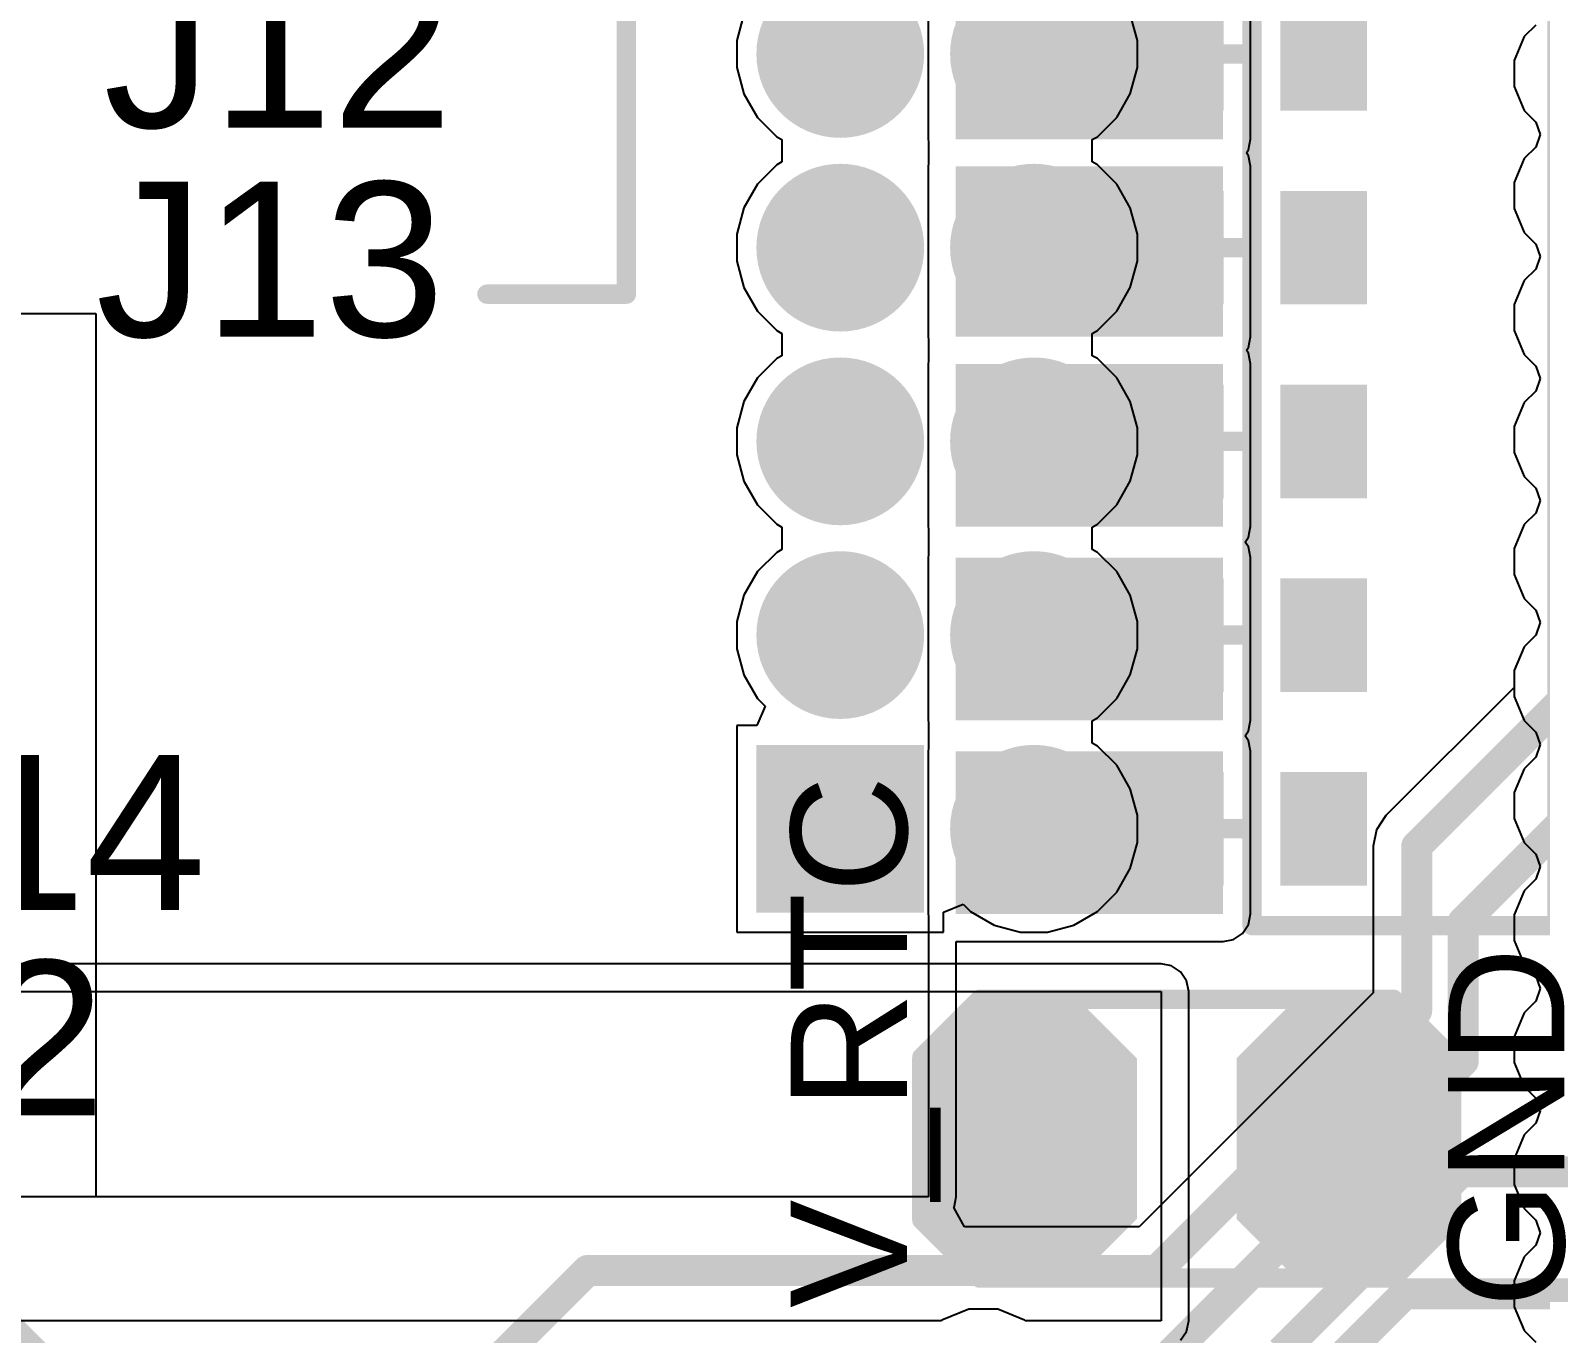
# Model space of a CAD drawing. Header units: millimetres. Extents: x -1.7 to 76.1, y -1.1 to 50.5.
# Drawn here: x 46.51 to 56.41, y 30.9 to 39.45 of the extents above; entities that cross this region are included whole.
import ezdxf

# ---------------------------------------------------------------- set-up
doc = ezdxf.new("R2010")
doc.units = ezdxf.units.MM
for name, color, linetype in [('BottomLayer', 5, 'Continuous'), ('BottomPaste', 16, 'Continuous'), ('BottomSolder', 6, 'Continuous'), ('MultiLayer', 9, 'Continuous'), ('PadHoleLayer', 156, 'Continuous'), ('TopLayer', 1, 'Continuous'), ('TopOverlay', 2, 'Continuous'), ('TopPaste', 8, 'Continuous'), ('TopSolder', 216, 'Continuous')]:
    doc.layers.add(name, color=color, linetype=linetype)
doc.styles.add('Arial', font='', dxfattribs={"height": 0.2})
doc.styles.get('Arial').set_extended_font_data('Arial')

# ---------------------------------------------------------------- blocks, each defined once
blk = doc.blocks.new('HDR_2_5TH_______________1_27___P_____121')
at = {"layer": 'BottomLayer'}
blk.add_hatch(color=5, dxfattribs=at).paths.add_polyline_path([(-3.04, 1.135), (-2.04, 1.135), (-2.04, 0.135), (-3.04, 0.135)])
h = blk.add_hatch(color=5, dxfattribs=at)
edge = h.paths.add_edge_path()
edge.add_arc((-1.27, 0.635), 0.5, 0, 360)
h = blk.add_hatch(color=5, dxfattribs=at)
edge = h.paths.add_edge_path()
edge.add_arc((0, 0.635), 0.5, 0, 360)
h = blk.add_hatch(color=5, dxfattribs=at)
edge = h.paths.add_edge_path()
edge.add_arc((1.27, 0.635), 0.5, 0, 360)
h = blk.add_hatch(color=5, dxfattribs=at)
edge = h.paths.add_edge_path()
edge.add_arc((2.54, 0.635), 0.5, 0, 360)
h = blk.add_hatch(color=5, dxfattribs=at)
edge = h.paths.add_edge_path()
edge.add_arc((-2.54, -0.635), 0.5, 0, 360)
h = blk.add_hatch(color=5, dxfattribs=at)
edge = h.paths.add_edge_path()
edge.add_arc((-1.27, -0.635), 0.5, 0, 360)
h = blk.add_hatch(color=5, dxfattribs=at)
edge = h.paths.add_edge_path()
edge.add_arc((0, -0.635), 0.5, 0, 360)
h = blk.add_hatch(color=5, dxfattribs=at)
edge = h.paths.add_edge_path()
edge.add_arc((1.27, -0.635), 0.5, 0, 360)
h = blk.add_hatch(color=5, dxfattribs=at)
edge = h.paths.add_edge_path()
edge.add_arc((2.54, -0.635), 0.5, 0, 360)
at = {"layer": 'BottomSolder'}
blk.add_hatch(color=6, dxfattribs=at).paths.add_polyline_path([(-3.09, 1.185), (-1.99, 1.185), (-1.99, 0.085), (-3.09, 0.085)])
h = blk.add_hatch(color=6, dxfattribs=at)
edge = h.paths.add_edge_path()
edge.add_arc((-1.27, 0.635), 0.55, 0, 360)
h = blk.add_hatch(color=6, dxfattribs=at)
edge = h.paths.add_edge_path()
edge.add_arc((0, 0.635), 0.55, 0, 360)
h = blk.add_hatch(color=6, dxfattribs=at)
edge = h.paths.add_edge_path()
edge.add_arc((1.27, 0.635), 0.55, 0, 360)
h = blk.add_hatch(color=6, dxfattribs=at)
edge = h.paths.add_edge_path()
edge.add_arc((2.54, 0.635), 0.55, 0, 360)
h = blk.add_hatch(color=6, dxfattribs=at)
edge = h.paths.add_edge_path()
edge.add_arc((-2.54, -0.635), 0.55, 0, 360)
h = blk.add_hatch(color=6, dxfattribs=at)
edge = h.paths.add_edge_path()
edge.add_arc((-1.27, -0.635), 0.55, 0, 360)
h = blk.add_hatch(color=6, dxfattribs=at)
edge = h.paths.add_edge_path()
edge.add_arc((0, -0.635), 0.55, 0, 360)
h = blk.add_hatch(color=6, dxfattribs=at)
edge = h.paths.add_edge_path()
edge.add_arc((1.27, -0.635), 0.55, 0, 360)
h = blk.add_hatch(color=6, dxfattribs=at)
edge = h.paths.add_edge_path()
edge.add_arc((2.54, -0.635), 0.55, 0, 360)
at = {"layer": 'MultiLayer'}
blk.add_hatch(color=9, dxfattribs=at).paths.add_polyline_path([(-3.04, 1.135), (-2.04, 1.135), (-2.04, 0.135), (-3.04, 0.135)])
h = blk.add_hatch(color=9, dxfattribs=at)
edge = h.paths.add_edge_path()
edge.add_arc((-1.27, 0.635), 0.5, 0, 360)
h = blk.add_hatch(color=9, dxfattribs=at)
edge = h.paths.add_edge_path()
edge.add_arc((0, 0.635), 0.5, 0, 360)
h = blk.add_hatch(color=9, dxfattribs=at)
edge = h.paths.add_edge_path()
edge.add_arc((1.27, 0.635), 0.5, 0, 360)
h = blk.add_hatch(color=9, dxfattribs=at)
edge = h.paths.add_edge_path()
edge.add_arc((2.54, 0.635), 0.5, 0, 360)
h = blk.add_hatch(color=9, dxfattribs=at)
edge = h.paths.add_edge_path()
edge.add_arc((-2.54, -0.635), 0.5, 0, 360)
h = blk.add_hatch(color=9, dxfattribs=at)
edge = h.paths.add_edge_path()
edge.add_arc((-1.27, -0.635), 0.5, 0, 360)
h = blk.add_hatch(color=9, dxfattribs=at)
edge = h.paths.add_edge_path()
edge.add_arc((0, -0.635), 0.5, 0, 360)
h = blk.add_hatch(color=9, dxfattribs=at)
edge = h.paths.add_edge_path()
edge.add_arc((1.27, -0.635), 0.5, 0, 360)
h = blk.add_hatch(color=9, dxfattribs=at)
edge = h.paths.add_edge_path()
edge.add_arc((2.54, -0.635), 0.5, 0, 360)
at = {"layer": 'PadHoleLayer'}
h = blk.add_hatch(color=156, dxfattribs=at)
edge = h.paths.add_edge_path()
edge.add_arc((-2.54, 0.635), 0.325, 0, 360)
h = blk.add_hatch(color=156, dxfattribs=at)
edge = h.paths.add_edge_path()
edge.add_arc((-1.27, 0.635), 0.325, 0, 360)
h = blk.add_hatch(color=156, dxfattribs=at)
edge = h.paths.add_edge_path()
edge.add_arc((0, 0.635), 0.325, 0, 360)
h = blk.add_hatch(color=156, dxfattribs=at)
edge = h.paths.add_edge_path()
edge.add_arc((1.27, 0.635), 0.325, 0, 360)
h = blk.add_hatch(color=156, dxfattribs=at)
edge = h.paths.add_edge_path()
edge.add_arc((2.54, 0.635), 0.325, 0, 360)
h = blk.add_hatch(color=156, dxfattribs=at)
edge = h.paths.add_edge_path()
edge.add_arc((-2.54, -0.635), 0.325, 0, 360)
h = blk.add_hatch(color=156, dxfattribs=at)
edge = h.paths.add_edge_path()
edge.add_arc((-1.27, -0.635), 0.325, 0, 360)
h = blk.add_hatch(color=156, dxfattribs=at)
edge = h.paths.add_edge_path()
edge.add_arc((0, -0.635), 0.325, 0, 360)
h = blk.add_hatch(color=156, dxfattribs=at)
edge = h.paths.add_edge_path()
edge.add_arc((1.27, -0.635), 0.325, 0, 360)
h = blk.add_hatch(color=156, dxfattribs=at)
edge = h.paths.add_edge_path()
edge.add_arc((2.54, -0.635), 0.325, 0, 360)
at = {"layer": 'TopLayer'}
blk.add_hatch(color=1, dxfattribs=at).paths.add_polyline_path([(-3.04, 1.135), (-2.04, 1.135), (-2.04, 0.135), (-3.04, 0.135)])
h = blk.add_hatch(color=1, dxfattribs=at)
edge = h.paths.add_edge_path()
edge.add_arc((-1.27, 0.635), 0.5, 0, 360)
h = blk.add_hatch(color=1, dxfattribs=at)
edge = h.paths.add_edge_path()
edge.add_arc((0, 0.635), 0.5, 0, 360)
h = blk.add_hatch(color=1, dxfattribs=at)
edge = h.paths.add_edge_path()
edge.add_arc((1.27, 0.635), 0.5, 0, 360)
h = blk.add_hatch(color=1, dxfattribs=at)
edge = h.paths.add_edge_path()
edge.add_arc((2.54, 0.635), 0.5, 0, 360)
h = blk.add_hatch(color=1, dxfattribs=at)
edge = h.paths.add_edge_path()
edge.add_arc((-2.54, -0.635), 0.5, 0, 360)
h = blk.add_hatch(color=1, dxfattribs=at)
edge = h.paths.add_edge_path()
edge.add_arc((-1.27, -0.635), 0.5, 0, 360)
h = blk.add_hatch(color=1, dxfattribs=at)
edge = h.paths.add_edge_path()
edge.add_arc((0, -0.635), 0.5, 0, 360)
h = blk.add_hatch(color=1, dxfattribs=at)
edge = h.paths.add_edge_path()
edge.add_arc((1.27, -0.635), 0.5, 0, 360)
h = blk.add_hatch(color=1, dxfattribs=at)
edge = h.paths.add_edge_path()
edge.add_arc((2.54, -0.635), 0.5, 0, 360)
at = {"layer": 'TopSolder'}
blk.add_hatch(color=216, dxfattribs=at).paths.add_polyline_path([(-3.09, 1.185), (-1.99, 1.185), (-1.99, 0.085), (-3.09, 0.085)])
h = blk.add_hatch(color=216, dxfattribs=at)
edge = h.paths.add_edge_path()
edge.add_arc((-1.27, 0.635), 0.55, 0, 360)
h = blk.add_hatch(color=216, dxfattribs=at)
edge = h.paths.add_edge_path()
edge.add_arc((0, 0.635), 0.55, 0, 360)
h = blk.add_hatch(color=216, dxfattribs=at)
edge = h.paths.add_edge_path()
edge.add_arc((1.27, 0.635), 0.55, 0, 360)
h = blk.add_hatch(color=216, dxfattribs=at)
edge = h.paths.add_edge_path()
edge.add_arc((2.54, 0.635), 0.55, 0, 360)
h = blk.add_hatch(color=216, dxfattribs=at)
edge = h.paths.add_edge_path()
edge.add_arc((-2.54, -0.635), 0.55, 0, 360)
h = blk.add_hatch(color=216, dxfattribs=at)
edge = h.paths.add_edge_path()
edge.add_arc((-1.27, -0.635), 0.55, 0, 360)
h = blk.add_hatch(color=216, dxfattribs=at)
edge = h.paths.add_edge_path()
edge.add_arc((0, -0.635), 0.55, 0, 360)
h = blk.add_hatch(color=216, dxfattribs=at)
edge = h.paths.add_edge_path()
edge.add_arc((1.27, -0.635), 0.55, 0, 360)
h = blk.add_hatch(color=216, dxfattribs=at)
edge = h.paths.add_edge_path()
edge.add_arc((2.54, -0.635), 0.55, 0, 360)
at = {"layer": 'TopOverlay', "const_width": 0.127}
for points in [[(-2.54, -1.27), (-2.54, -2.065)], [(-1.27, -1.27), (-1.27, -2.065)], [(0, -1.27), (0, -2.065)], [(1.27, -1.27), (1.27, -2.065)], [(2.54, -1.27), (2.54, -2.065)], [(-3.175, -2.065), (-3.175, -4.065)], [(-3.175, -2.065), (3.175, -2.065)], [(3.175, -2.065), (3.175, -4.065)], [(-3.175, -4.065), (3.175, -4.065)]]:
    blk.add_lwpolyline(points, dxfattribs=at)
at = {"layer": 'TopOverlay', "const_width": 0.0635}
for points in [[(-2.5718, -1.27, 1), (-2.5082, -1.27, 1)], [(-1.3017, -1.27, 1), (-1.2383, -1.27, 1)], [(-0.0318, -1.27, 1), (0.0318, -1.27, 1)], [(1.2383, -1.27, 1), (1.3017, -1.27, 1)], [(2.5082, -1.27, 1), (2.5718, -1.27, 1)], [(-3.2067, -2.065, 1), (-3.1433, -2.065, 1)], [(-3.2067, -2.065, 1), (-3.1433, -2.065, 1)], [(-2.5718, -2.065, 1), (-2.5082, -2.065, 1)], [(-1.3017, -2.065, 1), (-1.2383, -2.065, 1)], [(-0.0318, -2.065, 1), (0.0318, -2.065, 1)], [(1.2383, -2.065, 1), (1.3017, -2.065, 1)], [(2.5082, -2.065, 1), (2.5718, -2.065, 1)], [(3.1433, -2.065, 1), (3.2067, -2.065, 1)], [(3.1433, -2.065, 1), (3.2067, -2.065, 1)], [(-3.2067, -4.065, 1), (-3.1433, -4.065, 1)], [(-3.2067, -4.065, 1), (-3.1433, -4.065, 1)], [(3.1433, -4.065, 1), (3.2067, -4.065, 1)], [(3.1433, -4.065, 1), (3.2067, -4.065, 1)]]:
    blk.add_lwpolyline(points, format="xyb", close=True, dxfattribs=at)
blk = doc.blocks.new('R___0402_B_156')
at = {"layer": 'BottomLayer'}
for points in [[(-0.2413, 0.3175), (-0.2413, -0.3175), (-0.6985, -0.3175), (-0.6985, 0.3175)], [(0.6985, 0.3175), (0.6985, -0.3175), (0.2413, -0.3175), (0.2413, 0.3175)]]:
    blk.add_hatch(color=5, dxfattribs=at).paths.add_polyline_path(points)
at = {"layer": 'BottomPaste'}
for points in [[(-0.2413, 0.3175), (-0.2413, -0.3175), (-0.6985, -0.3175), (-0.6985, 0.3175)], [(0.6985, 0.3175), (0.6985, -0.3175), (0.2413, -0.3175), (0.2413, 0.3175)]]:
    blk.add_hatch(color=16, dxfattribs=at).paths.add_polyline_path(points)
at = {"layer": 'BottomSolder'}
for points in [[(-0.1863, 0.3725), (-0.1863, -0.3725), (-0.7535, -0.3725), (-0.7535, 0.3725)], [(0.7535, 0.3725), (0.7535, -0.3725), (0.1863, -0.3725), (0.1863, 0.3725)]]:
    blk.add_hatch(color=6, dxfattribs=at).paths.add_polyline_path(points)
blk = doc.blocks.new('R___0402_B_157')
at = {"layer": 'BottomLayer'}
for points in [[(-0.2413, 0.3175), (-0.2413, -0.3175), (-0.6985, -0.3175), (-0.6985, 0.3175)], [(0.6985, 0.3175), (0.6985, -0.3175), (0.2413, -0.3175), (0.2413, 0.3175)]]:
    blk.add_hatch(color=5, dxfattribs=at).paths.add_polyline_path(points)
at = {"layer": 'BottomPaste'}
for points in [[(-0.2413, 0.3175), (-0.2413, -0.3175), (-0.6985, -0.3175), (-0.6985, 0.3175)], [(0.6985, 0.3175), (0.6985, -0.3175), (0.2413, -0.3175), (0.2413, 0.3175)]]:
    blk.add_hatch(color=16, dxfattribs=at).paths.add_polyline_path(points)
at = {"layer": 'BottomSolder'}
for points in [[(-0.1863, 0.3725), (-0.1863, -0.3725), (-0.7535, -0.3725), (-0.7535, 0.3725)], [(0.7535, 0.3725), (0.7535, -0.3725), (0.1863, -0.3725), (0.1863, 0.3725)]]:
    blk.add_hatch(color=6, dxfattribs=at).paths.add_polyline_path(points)
blk = doc.blocks.new('R___0402_B_158')
at = {"layer": 'BottomLayer'}
for points in [[(-0.2413, 0.3175), (-0.2413, -0.3175), (-0.6985, -0.3175), (-0.6985, 0.3175)], [(0.6985, 0.3175), (0.6985, -0.3175), (0.2413, -0.3175), (0.2413, 0.3175)]]:
    blk.add_hatch(color=5, dxfattribs=at).paths.add_polyline_path(points)
at = {"layer": 'BottomPaste'}
for points in [[(-0.2413, 0.3175), (-0.2413, -0.3175), (-0.6985, -0.3175), (-0.6985, 0.3175)], [(0.6985, 0.3175), (0.6985, -0.3175), (0.2413, -0.3175), (0.2413, 0.3175)]]:
    blk.add_hatch(color=16, dxfattribs=at).paths.add_polyline_path(points)
at = {"layer": 'BottomSolder'}
for points in [[(-0.1863, 0.3725), (-0.1863, -0.3725), (-0.7535, -0.3725), (-0.7535, 0.3725)], [(0.7535, 0.3725), (0.7535, -0.3725), (0.1863, -0.3725), (0.1863, 0.3725)]]:
    blk.add_hatch(color=6, dxfattribs=at).paths.add_polyline_path(points)
blk = doc.blocks.new('R___0402_B_159')
at = {"layer": 'BottomLayer'}
for points in [[(-0.2413, 0.3175), (-0.2413, -0.3175), (-0.6985, -0.3175), (-0.6985, 0.3175)], [(0.6985, 0.3175), (0.6985, -0.3175), (0.2413, -0.3175), (0.2413, 0.3175)]]:
    blk.add_hatch(color=5, dxfattribs=at).paths.add_polyline_path(points)
at = {"layer": 'BottomPaste'}
for points in [[(-0.2413, 0.3175), (-0.2413, -0.3175), (-0.6985, -0.3175), (-0.6985, 0.3175)], [(0.6985, 0.3175), (0.6985, -0.3175), (0.2413, -0.3175), (0.2413, 0.3175)]]:
    blk.add_hatch(color=16, dxfattribs=at).paths.add_polyline_path(points)
at = {"layer": 'BottomSolder'}
for points in [[(-0.1863, 0.3725), (-0.1863, -0.3725), (-0.7535, -0.3725), (-0.7535, 0.3725)], [(0.7535, 0.3725), (0.7535, -0.3725), (0.1863, -0.3725), (0.1863, 0.3725)]]:
    blk.add_hatch(color=6, dxfattribs=at).paths.add_polyline_path(points)
blk = doc.blocks.new('R___0402_B_160')
at = {"layer": 'BottomLayer'}
for points in [[(-0.2413, 0.3175), (-0.2413, -0.3175), (-0.6985, -0.3175), (-0.6985, 0.3175)], [(0.6985, 0.3175), (0.6985, -0.3175), (0.2413, -0.3175), (0.2413, 0.3175)]]:
    blk.add_hatch(color=5, dxfattribs=at).paths.add_polyline_path(points)
at = {"layer": 'BottomPaste'}
for points in [[(-0.2413, 0.3175), (-0.2413, -0.3175), (-0.6985, -0.3175), (-0.6985, 0.3175)], [(0.6985, 0.3175), (0.6985, -0.3175), (0.2413, -0.3175), (0.2413, 0.3175)]]:
    blk.add_hatch(color=16, dxfattribs=at).paths.add_polyline_path(points)
at = {"layer": 'BottomSolder'}
for points in [[(-0.1863, 0.3725), (-0.1863, -0.3725), (-0.7535, -0.3725), (-0.7535, 0.3725)], [(0.7535, 0.3725), (0.7535, -0.3725), (0.1863, -0.3725), (0.1863, 0.3725)]]:
    blk.add_hatch(color=6, dxfattribs=at).paths.add_polyline_path(points)
blk = doc.blocks.new('2_T____P___214')
at = {"layer": 'TopLayer'}
for points in [[(0.2857, 0.762), (-0.2857, 0.762), (-0.5715, 0.4763), (-0.5715, -0.4763), (-0.2857, -0.762), (0.2857, -0.762), (0.5715, -0.4763), (0.5715, 0.4763)], [(2.2858, 0.762), (1.7143, 0.762), (1.4285, 0.4763), (1.4285, -0.4763), (1.7143, -0.762), (2.2858, -0.762), (2.5715, -0.4763), (2.5715, 0.4763)]]:
    blk.add_hatch(color=1, dxfattribs=at).paths.add_polyline_path(points)
at = {"layer": 'TopPaste'}
for points in [[(0.2857, 0.762), (-0.2857, 0.762), (-0.5715, 0.4763), (-0.5715, -0.4763), (-0.2857, -0.762), (0.2857, -0.762), (0.5715, -0.4763), (0.5715, 0.4763)], [(2.2858, 0.762), (1.7143, 0.762), (1.4285, 0.4763), (1.4285, -0.4763), (1.7143, -0.762), (2.2858, -0.762), (2.5715, -0.4763), (2.5715, 0.4763)]]:
    blk.add_hatch(color=8, dxfattribs=at).paths.add_polyline_path(points)
at = {"layer": 'TopSolder'}
for points in [[(0.3366, 0.8636), (-0.3366, 0.8636), (-0.6731, 0.5271), (-0.6731, -0.5271), (-0.3366, -0.8636), (0.3366, -0.8636), (0.6731, -0.5271), (0.6731, 0.5271)], [(2.3366, 0.8636), (1.6635, 0.8636), (1.3269, 0.5271), (1.3269, -0.5271), (1.6635, -0.8636), (2.3366, -0.8636), (2.6731, -0.5271), (2.6731, 0.5271)]]:
    blk.add_hatch(color=216, dxfattribs=at).paths.add_polyline_path(points)
at = {"layer": 'TopOverlay', "const_width": 0.127}
for points in [[(-0.7366, 0.5334), (-0.3556, 0.9144)], [(-0.3556, 0.9144), (2.3556, 0.9144)], [(2.3556, 0.9144), (2.7366, 0.5334)], [(-0.7366, -0.5334), (-0.7366, 0.5334)], [(2.7366, -0.5334), (2.7366, 0.5334)], [(-0.7366, -0.5334), (-0.3556, -0.9144)], [(2.3556, -0.9144), (2.7366, -0.5334)], [(-0.3556, -0.9144), (2.3556, -0.9144)]]:
    blk.add_lwpolyline(points, dxfattribs=at)
at = {"layer": 'TopOverlay', "const_width": 0.0635}
for points in [[(-0.3874, 0.9144, 1), (-0.3239, 0.9144, 1)], [(-0.3874, 0.9144, 1), (-0.3239, 0.9144, 1)], [(2.3239, 0.9144, 1), (2.3874, 0.9144, 1)], [(2.3239, 0.9144, 1), (2.3874, 0.9144, 1)], [(-0.7683, 0.5334, 1), (-0.7048, 0.5334, 1)], [(-0.7683, 0.5334, 1), (-0.7048, 0.5334, 1)], [(2.7049, 0.5334, 1), (2.7684, 0.5334, 1)], [(2.7049, 0.5334, 1), (2.7684, 0.5334, 1)], [(-0.7683, -0.5334, 1), (-0.7048, -0.5334, 1)], [(-0.7683, -0.5334, 1), (-0.7048, -0.5334, 1)], [(2.7049, -0.5334, 1), (2.7684, -0.5334, 1)], [(2.7049, -0.5334, 1), (2.7684, -0.5334, 1)], [(-0.3874, -0.9144, 1), (-0.3239, -0.9144, 1)], [(-0.3874, -0.9144, 1), (-0.3239, -0.9144, 1)], [(2.3239, -0.9144, 1), (2.3874, -0.9144, 1)], [(2.3239, -0.9144, 1), (2.3874, -0.9144, 1)]]:
    blk.add_lwpolyline(points, format="xyb", close=True, dxfattribs=at)

msp = doc.modelspace()

# ---------------------------------------------------------------- hatches: boundary and pattern name
at = {"layer": 'BottomLayer'}
for points in [[(52.578, 38.735), (54.3306, 38.735), (54.3306, 39.8526), (52.578, 39.8526)], [(52.578, 37.4396), (54.3306, 37.4396), (54.3306, 38.5572), (52.578, 38.5572)], [(52.578, 36.195), (54.3306, 36.195), (54.3306, 37.2618), (52.578, 37.2618)], [(52.578, 34.925), (54.3306, 34.925), (54.3306, 35.9918), (52.578, 35.9918)], [(52.578, 33.655), (54.3306, 33.655), (54.3306, 34.7218), (52.578, 34.7218)]]:
    msp.add_hatch(color=5, dxfattribs=at).paths.add_polyline_path(points)

# ---------------------------------------------------------------- linework, layer by layer
for p, q in [((52.3967, 39.8526), (52.3967, 38.735)), ((54.5119, 38.735), (54.5119, 39.8526)), ((56.3807, 39.4837), (56.3047, 39.4077)), ((56.3047, 39.4077), (56.2396, 39.2505)), ((56.2396, 39.2505), (56.2396, 39.0803)), ((56.2396, 39.0803), (56.3047, 38.9231)), ((56.3047, 38.9231), (56.3807, 38.8471)), ((56.3807, 38.8471), (56.4111, 38.7654)), ((52.3967, 38.735), (52.4002, 38.7175)), ((54.4981, 38.6656), (54.5119, 38.735)), ((56.4111, 38.7654), (56.3807, 38.6837)), ((52.4002, 38.7175), (52.4002, 38.5747)), ((54.485, 38.6461), (54.4981, 38.6656)), ((54.4981, 38.6266), (54.485, 38.6461)), ((56.3807, 38.6837), (56.3047, 38.6077)), ((52.4002, 38.5747), (52.3967, 38.5572)), ((52.3967, 38.5572), (52.3967, 37.4396)), ((54.5119, 38.5572), (54.4981, 38.6266)), ((54.5119, 37.4396), (54.5119, 38.5572)), ((56.3047, 38.6077), (56.2396, 38.4505)), ((56.2396, 38.4505), (56.2396, 38.2803)), ((56.2396, 38.2803), (56.3047, 38.1231)), ((56.3047, 38.1231), (56.3807, 38.0471)), ((56.3807, 38.0471), (56.4111, 37.9654)), ((56.4111, 37.9654), (56.3807, 37.8837)), ((56.3807, 37.8837), (56.3047, 37.8077)), ((56.3047, 37.8077), (56.2396, 37.6505)), ((56.2396, 37.6505), (56.2396, 37.4803)), ((39.2684, 37.592), (46.9392, 37.592)), ((46.9392, 37.592), (46.9392, 31.8008)), ((52.3967, 37.4396), (52.4002, 37.4221)), ((54.4981, 37.3702), (54.5119, 37.4396)), ((56.2396, 37.4803), (56.3047, 37.3231)), ((52.4002, 37.4221), (52.4002, 37.2793)), ((54.485, 37.3507), (54.4981, 37.3702)), ((54.4981, 37.3312), (54.485, 37.3507)), ((52.4002, 37.2793), (52.3967, 37.2618)), ((52.3967, 37.2618), (52.3967, 36.195)), ((54.5119, 37.2618), (54.4981, 37.3312)), ((54.5119, 36.195), (54.5119, 37.2618)), ((56.3047, 37.3231), (56.3807, 37.2471)), ((56.3807, 37.2471), (56.4111, 37.1654)), ((56.4111, 37.1654), (56.3807, 37.0837)), ((56.3807, 37.0837), (56.3047, 37.0077)), ((56.3047, 37.0077), (56.2396, 36.8505)), ((56.2396, 36.8505), (56.2396, 36.6803)), ((56.2396, 36.6803), (56.3047, 36.5231)), ((56.3047, 36.5231), (56.3807, 36.4471)), ((56.3807, 36.4471), (56.4111, 36.3654)), ((56.4111, 36.3654), (56.3807, 36.2837)), ((56.3807, 36.2837), (56.3047, 36.2077)), ((52.3967, 36.195), (52.4002, 36.1775)), ((52.4002, 36.1775), (52.4002, 36.0093)), ((54.4981, 36.1256), (54.5119, 36.195)), ((56.3047, 36.2077), (56.2396, 36.0505)), ((54.4766, 36.0934), (54.4981, 36.1256)), ((54.4981, 36.0612), (54.4766, 36.0934)), ((54.5119, 35.9918), (54.4981, 36.0612)), ((52.4002, 36.0093), (52.3967, 35.9918)), ((52.3967, 35.9918), (52.3967, 34.925)), ((54.5119, 34.925), (54.5119, 35.9918)), ((56.2396, 36.0505), (56.2396, 35.8803)), ((56.2396, 35.8803), (56.3047, 35.7231)), ((56.3047, 35.7231), (56.3807, 35.6471)), ((56.3807, 35.6471), (56.4111, 35.5654)), ((56.4111, 35.5654), (56.3807, 35.4837)), ((56.3807, 35.4837), (56.3047, 35.4077)), ((56.3047, 35.4077), (56.2396, 35.2505)), ((56.2396, 35.2505), (56.2396, 35.1405)), ((56.2396, 35.1405), (55.3992, 34.3)), ((52.3967, 34.925), (52.4002, 34.9075)), ((52.4002, 34.9075), (52.4002, 34.7393)), ((54.4981, 34.8556), (54.5119, 34.925)), ((54.4766, 34.8234), (54.4981, 34.8556)), ((54.4981, 34.7912), (54.4766, 34.8234)), ((54.5119, 34.7218), (54.4981, 34.7912)), ((52.4002, 34.7393), (52.3967, 34.7218)), ((52.3967, 34.7218), (52.3967, 33.655)), ((54.5119, 33.655), (54.5119, 34.7218)), ((55.3992, 34.3), (55.3374, 34.2076)), ((55.3374, 34.2076), (55.3157, 34.0986)), ((55.3157, 34.0986), (55.3157, 34.0986)), ((55.3157, 34.0986), (55.3157, 33.138)), ((52.3967, 33.655), (52.4002, 33.6375)), ((52.4002, 33.6375), (52.4002, 31.8008)), ((54.4588, 33.5268), (54.4981, 33.5856)), ((54.4981, 33.5856), (54.5119, 33.655)), ((54.3306, 33.4737), (54.4, 33.4875)), ((54.4, 33.4875), (54.4588, 33.5268)), ((52.5815, 31.8008), (52.5815, 33.4737)), ((52.5815, 33.4737), (54.3306, 33.4737)), ((55.3157, 33.138), (53.7808, 31.6031)), ((46.9392, 31.8008), (39.2863, 31.8008)), ((52.4002, 31.8008), (45.9994, 31.8008)), ((52.5677, 31.7314), (52.5815, 31.8008)), ((52.5668, 31.7301), (52.5677, 31.7314)), ((52.6347, 31.6031), (52.5668, 31.7301)), ((53.7808, 31.6031), (52.6347, 31.6031))]:
    msp.add_line(p, q, dxfattribs=at)
for points, const_width in [([(55.6006, 34.0986), (56.6674, 35.1654)], 0.2032), ([(55.9054, 33.6034), (56.6674, 34.3654)], 0.2032), ([(55.6006, 33.02), (55.6006, 34.0986)], 0.2032), ([(55.9054, 32.6898), (55.9054, 33.6034)], 0.2032), ([(53.8988, 31.3182), (55.6006, 33.02)], 0.2032), ([(52.959, 29.7434), (55.9054, 32.6898)], 0.2032), ([(54.7123, 30.7848), (55.8929, 31.9654)], 0.2032), ([(55.8929, 31.9654), (56.6674, 31.9654)], 0.2032), ([(48.8188, 29.972), (50.165, 31.3182)], 0.2032), ([(50.165, 31.3182), (53.8988, 31.3182)], 0.2032), ([(50.1269, 25.7683), (55.524, 31.1654)], 0.2032), ([(55.524, 31.1654), (58.1291, 31.1654)], 0.2032), ([(46.2582, 31.0134), (48.2044, 29.0672)], 0.254)]:
    msp.add_lwpolyline(points, dxfattribs=dict(at, const_width=const_width))
at = {"layer": 'BottomLayer', "const_width": 0.1016}
for points in [[(55.5498, 34.0986, 1), (55.6514, 34.0986, 1)], [(55.5498, 34.0986, 1), (55.6514, 34.0986, 1)], [(55.8546, 33.6034, 1), (55.9562, 33.6034, 1)], [(55.8546, 33.6034, 1), (55.9562, 33.6034, 1)], [(55.5498, 33.02, 1), (55.6514, 33.02, 1)], [(55.5498, 33.02, 1), (55.6514, 33.02, 1)], [(55.8546, 32.6898, 1), (55.9562, 32.6898, 1)], [(55.8546, 32.6898, 1), (55.9562, 32.6898, 1)], [(55.8421, 31.9654, 1), (55.9437, 31.9654, 1)], [(55.8421, 31.9654, 1), (55.9437, 31.9654, 1)], [(50.1142, 31.3182, 1), (50.2158, 31.3182, 1)], [(50.1142, 31.3182, 1), (50.2158, 31.3182, 1)], [(53.848, 31.3182, 1), (53.9496, 31.3182, 1)], [(53.848, 31.3182, 1), (53.9496, 31.3182, 1)], [(55.4732, 31.1654, 1), (55.5748, 31.1654, 1)], [(55.4732, 31.1654, 1), (55.5748, 31.1654, 1)]]:
    msp.add_lwpolyline(points, format="xyb", close=True, dxfattribs=at)
at = {"layer": 'TopLayer'}
for p, q in [((51.1895, 39.5554), (51.1433, 39.383)), ((53.7689, 39.383), (53.7227, 39.5554)), ((56.3807, 39.4837), (56.3047, 39.4077)), ((51.1433, 39.383), (51.1433, 39.2046)), ((53.7689, 39.2046), (53.7689, 39.383)), ((56.3047, 39.4077), (56.2396, 39.2505)), ((56.2396, 39.2505), (56.2396, 39.0803)), ((51.1433, 39.2046), (51.1895, 39.0322)), ((53.7227, 39.0322), (53.7689, 39.2046)), ((51.1895, 39.0322), (51.2787, 38.8776)), ((53.6335, 38.8776), (53.7227, 39.0322)), ((56.2396, 39.0803), (56.3047, 38.9231)), ((51.2787, 38.8776), (51.4049, 38.7514)), ((53.5073, 38.7514), (53.6335, 38.8776)), ((56.3047, 38.9231), (56.3807, 38.8471)), ((56.3807, 38.8471), (56.4111, 38.7654)), ((51.4049, 38.7514), (51.4384, 38.7321)), ((51.4384, 38.7321), (51.4384, 38.5855)), ((53.4738, 38.7321), (53.5073, 38.7514)), ((53.4738, 38.5855), (53.4738, 38.7321)), ((56.4111, 38.7654), (56.3807, 38.6837)), ((56.3807, 38.6837), (56.3047, 38.6077)), ((51.4049, 38.5662), (51.2787, 38.44)), ((51.4384, 38.5855), (51.4049, 38.5662)), ((53.5073, 38.5662), (53.4738, 38.5855)), ((53.6335, 38.44), (53.5073, 38.5662)), ((56.3047, 38.6077), (56.2396, 38.4505)), ((51.2787, 38.44), (51.1895, 38.2854)), ((53.7227, 38.2854), (53.6335, 38.44)), ((56.2396, 38.4505), (56.2396, 38.2803)), ((51.1895, 38.2854), (51.1433, 38.113)), ((53.7689, 38.113), (53.7227, 38.2854)), ((56.2396, 38.2803), (56.3047, 38.1231)), ((51.1433, 38.113), (51.1433, 37.9346)), ((53.7689, 37.9346), (53.7689, 38.113)), ((56.3047, 38.1231), (56.3807, 38.0471)), ((56.3807, 38.0471), (56.4111, 37.9654)), ((51.1433, 37.9346), (51.1895, 37.7622)), ((53.7227, 37.7622), (53.7689, 37.9346)), ((56.4111, 37.9654), (56.3807, 37.8837)), ((56.3807, 37.8837), (56.3047, 37.8077)), ((51.1895, 37.7622), (51.2787, 37.6076)), ((53.6335, 37.6076), (53.7227, 37.7622)), ((56.3047, 37.8077), (56.2396, 37.6505)), ((56.2396, 37.6505), (56.2396, 37.4803)), ((51.2787, 37.6076), (51.4049, 37.4814)), ((53.5073, 37.4814), (53.6335, 37.6076)), ((51.4049, 37.4814), (51.4384, 37.4621)), ((51.4384, 37.4621), (51.4384, 37.3155)), ((53.4738, 37.4621), (53.5073, 37.4814)), ((53.4738, 37.3155), (53.4738, 37.4621)), ((56.2396, 37.4803), (56.3047, 37.3231)), ((51.4049, 37.2962), (51.2787, 37.17)), ((51.4384, 37.3155), (51.4049, 37.2962)), ((53.5073, 37.2962), (53.4738, 37.3155)), ((53.6335, 37.17), (53.5073, 37.2962)), ((56.3047, 37.3231), (56.3807, 37.2471)), ((56.3807, 37.2471), (56.4111, 37.1654)), ((51.2787, 37.17), (51.1895, 37.0154)), ((53.7227, 37.0154), (53.6335, 37.17)), ((56.4111, 37.1654), (56.3807, 37.0837)), ((56.3807, 37.0837), (56.3047, 37.0077)), ((51.1895, 37.0154), (51.1433, 36.843)), ((53.7689, 36.843), (53.7227, 37.0154)), ((56.3047, 37.0077), (56.2396, 36.8505)), ((56.2396, 36.8505), (56.2396, 36.6803)), ((51.1433, 36.843), (51.1433, 36.6646)), ((53.7689, 36.6646), (53.7689, 36.843)), ((51.1433, 36.6646), (51.1895, 36.4922)), ((53.7227, 36.4922), (53.7689, 36.6646)), ((56.2396, 36.6803), (56.3047, 36.5231)), ((51.1895, 36.4922), (51.2787, 36.3376)), ((53.6335, 36.3376), (53.7227, 36.4922)), ((56.3047, 36.5231), (56.3807, 36.4471)), ((56.3807, 36.4471), (56.4111, 36.3654)), ((56.4111, 36.3654), (56.3807, 36.2837)), ((51.2787, 36.3376), (51.4049, 36.2114)), ((53.5073, 36.2114), (53.6335, 36.3376)), ((56.3807, 36.2837), (56.3047, 36.2077)), ((51.4049, 36.2114), (51.4384, 36.1921)), ((51.4384, 36.1921), (51.4384, 36.0455)), ((53.4738, 36.1921), (53.5073, 36.2114)), ((53.4738, 36.0455), (53.4738, 36.1921)), ((56.3047, 36.2077), (56.2396, 36.0505)), ((51.4049, 36.0262), (51.2787, 35.9)), ((51.4384, 36.0455), (51.4049, 36.0262)), ((53.5073, 36.0262), (53.4738, 36.0455)), ((53.6335, 35.9), (53.5073, 36.0262)), ((56.2396, 36.0505), (56.2396, 35.8803)), ((51.2787, 35.9), (51.1895, 35.7454)), ((53.7227, 35.7454), (53.6335, 35.9)), ((56.2396, 35.8803), (56.3047, 35.7231)), ((51.1895, 35.7454), (51.1433, 35.573)), ((53.7689, 35.573), (53.7227, 35.7454)), ((56.3047, 35.7231), (56.3807, 35.6471)), ((51.1433, 35.573), (51.1433, 35.3946)), ((53.7689, 35.3946), (53.7689, 35.573)), ((56.3807, 35.6471), (56.4111, 35.5654)), ((56.4111, 35.5654), (56.3807, 35.4837)), ((56.3807, 35.4837), (56.3047, 35.4077)), ((51.1433, 35.3946), (51.1895, 35.2222)), ((53.7227, 35.2222), (53.7689, 35.3946)), ((56.3047, 35.4077), (56.2396, 35.2505)), ((51.1895, 35.2222), (51.2787, 35.0676)), ((53.6335, 35.0676), (53.7227, 35.2222)), ((56.2396, 35.2505), (56.2396, 35.0803)), ((51.2787, 35.0676), (51.3277, 35.0186)), ((53.5073, 34.9414), (53.6335, 35.0676)), ((56.2396, 35.0803), (56.3047, 34.9231)), ((51.3277, 35.0186), (51.2751, 34.8916)), ((51.2751, 34.8916), (51.1433, 34.8916)), ((51.1433, 34.8916), (51.1433, 33.536)), ((53.4738, 34.9221), (53.5073, 34.9414)), ((53.4738, 34.7755), (53.4738, 34.9221)), ((56.3047, 34.9231), (56.3807, 34.8471)), ((53.5073, 34.7562), (53.4738, 34.7755)), ((56.3807, 34.8471), (56.4111, 34.7654)), ((56.4111, 34.7654), (56.3807, 34.6837)), ((53.6335, 34.63), (53.5073, 34.7562)), ((56.3807, 34.6837), (56.3047, 34.6077)), ((53.7227, 34.4754), (53.6335, 34.63)), ((56.3047, 34.6077), (56.2396, 34.4505)), ((53.7689, 34.303), (53.7227, 34.4754)), ((56.2396, 34.4505), (56.2396, 34.2803)), ((53.7689, 34.1246), (53.7689, 34.303)), ((56.2396, 34.2803), (56.3047, 34.1231)), ((53.7227, 33.9522), (53.7689, 34.1246)), ((56.3047, 34.1231), (56.3807, 34.0471)), ((56.3807, 34.0471), (56.4111, 33.9654)), ((53.6335, 33.7976), (53.7227, 33.9522)), ((56.3807, 33.8837), (56.3047, 33.8077)), ((56.4111, 33.9654), (56.3807, 33.8837)), ((53.5073, 33.6714), (53.6335, 33.7976)), ((56.3047, 33.8077), (56.2396, 33.6505)), ((52.4989, 33.6678), (52.6259, 33.7204)), ((52.6259, 33.7204), (52.6749, 33.6714)), ((52.4989, 33.536), (52.4989, 33.6678)), ((52.6749, 33.6714), (52.8295, 33.5822)), ((52.8295, 33.5822), (53.0019, 33.536)), ((53.1803, 33.536), (53.3527, 33.5822)), ((53.3527, 33.5822), (53.5073, 33.6714)), ((56.2396, 33.6505), (56.2396, 33.4803)), ((51.1433, 33.536), (52.4989, 33.536)), ((53.0019, 33.536), (53.1803, 33.536)), ((56.2396, 33.4803), (56.3047, 33.3231)), ((53.9242, 33.3283), (44.1579, 33.3283)), ((53.9936, 33.3145), (53.9242, 33.3283)), ((54.0524, 33.2752), (53.9936, 33.3145)), ((56.3047, 33.3231), (56.3807, 33.2471)), ((54.0917, 33.2164), (54.0524, 33.2752)), ((54.1055, 33.147), (54.0917, 33.2164)), ((56.3807, 33.2471), (56.4111, 33.1654)), ((44.1579, 33.147), (53.9242, 33.147)), ((53.9242, 33.147), (53.9242, 30.988)), ((54.1055, 30.988), (54.1055, 33.147)), ((56.3807, 33.0837), (56.3047, 33.0077)), ((56.4111, 33.1654), (56.3807, 33.0837)), ((56.3047, 33.0077), (56.2396, 32.8505)), ((56.2396, 32.8505), (56.2396, 32.6803)), ((56.2396, 32.6803), (56.3047, 32.5231)), ((56.3047, 32.5231), (56.3807, 32.4471)), ((56.3807, 32.4471), (56.4111, 32.3654)), ((56.4111, 32.3654), (56.3807, 32.2837)), ((56.3047, 32.2077), (56.2396, 32.0505)), ((56.3807, 32.2837), (56.3047, 32.2077)), ((56.2396, 32.0505), (56.2396, 31.8803)), ((56.2396, 31.8803), (56.3047, 31.7231)), ((56.3047, 31.7231), (56.3807, 31.6471)), ((56.3807, 31.6471), (56.4111, 31.5654)), ((56.4111, 31.5654), (56.3807, 31.4837)), ((56.3047, 31.4077), (56.2396, 31.2505)), ((56.3807, 31.4837), (56.3047, 31.4077)), ((56.2396, 31.2505), (56.2396, 31.0803)), ((52.6636, 31.0642), (52.488, 30.9915)), ((52.8537, 31.0642), (52.6636, 31.0642)), ((53.0293, 30.9915), (52.8537, 31.0642)), ((56.2396, 31.0803), (56.3047, 30.9231)), ((52.4846, 30.988), (45.7708, 30.988)), ((52.488, 30.9915), (52.4846, 30.988)), ((53.0328, 30.988), (53.0293, 30.9915)), ((53.9242, 30.988), (53.0328, 30.988)), ((54.0524, 30.8598), (54.0917, 30.9186)), ((54.0917, 30.9186), (54.1055, 30.988)), ((56.3047, 30.9231), (56.3807, 30.8471))]:
    msp.add_line(p, q, dxfattribs=at)
at = {"layer": 'TopOverlay', "const_width": 0.127}
for points in [[(50.419, 37.719), (50.419, 41.7322)], [(49.5046, 37.719), (50.419, 37.719)]]:
    msp.add_lwpolyline(points, dxfattribs=at)
at = {"layer": 'TopOverlay', "const_width": 0.0635}
for points in [[(49.4729, 37.719, 1), (49.5363, 37.719, 1)], [(50.3872, 37.719, 1), (50.4507, 37.719, 1)], [(50.3872, 37.719, 1), (50.4507, 37.719, 1)]]:
    msp.add_lwpolyline(points, format="xyb", close=True, dxfattribs=at)

# ---------------------------------------------------------------- block references
for name, p, rotation in [('HDR_2_5TH_______________1_27___P_____121', (52.4561, 36.7538), 90), ('R___0402_B_156', (54.5211, 39.2938), 180), ('R___0402_B_157', (54.5211, 38.0238), 180), ('R___0402_B_158', (54.5211, 36.7538), 180), ('R___0402_B_159', (54.5211, 35.4838), 180), ('R___0402_B_160', (54.5211, 34.2138), 180)]:
    msp.add_blockref(name, p, dxfattribs=dict(rotation=rotation))
msp.add_blockref('2_T____P___214', (53.0926, 32.1818))

# ---------------------------------------------------------------- texts
at = {"layer": 'TopOverlay', "style": 'Arial'}
for s, p in [('J12', (46.9904, 38.8114)), ('J13', (46.9396, 37.4398)), ('R14', (45.06, 33.6806)), ('R12', (44.3996, 32.3344))]:
    msp.add_text(s, height=1.016, dxfattribs=at).set_placement(p)
for s, p in [('V_RTC', (52.2587, 31.0718)), ('GND', (56.5685, 31.0718))]:
    msp.add_text(s, height=0.762, rotation=90, dxfattribs=at).set_placement(p)

doc.saveas('drawing.dxf')
